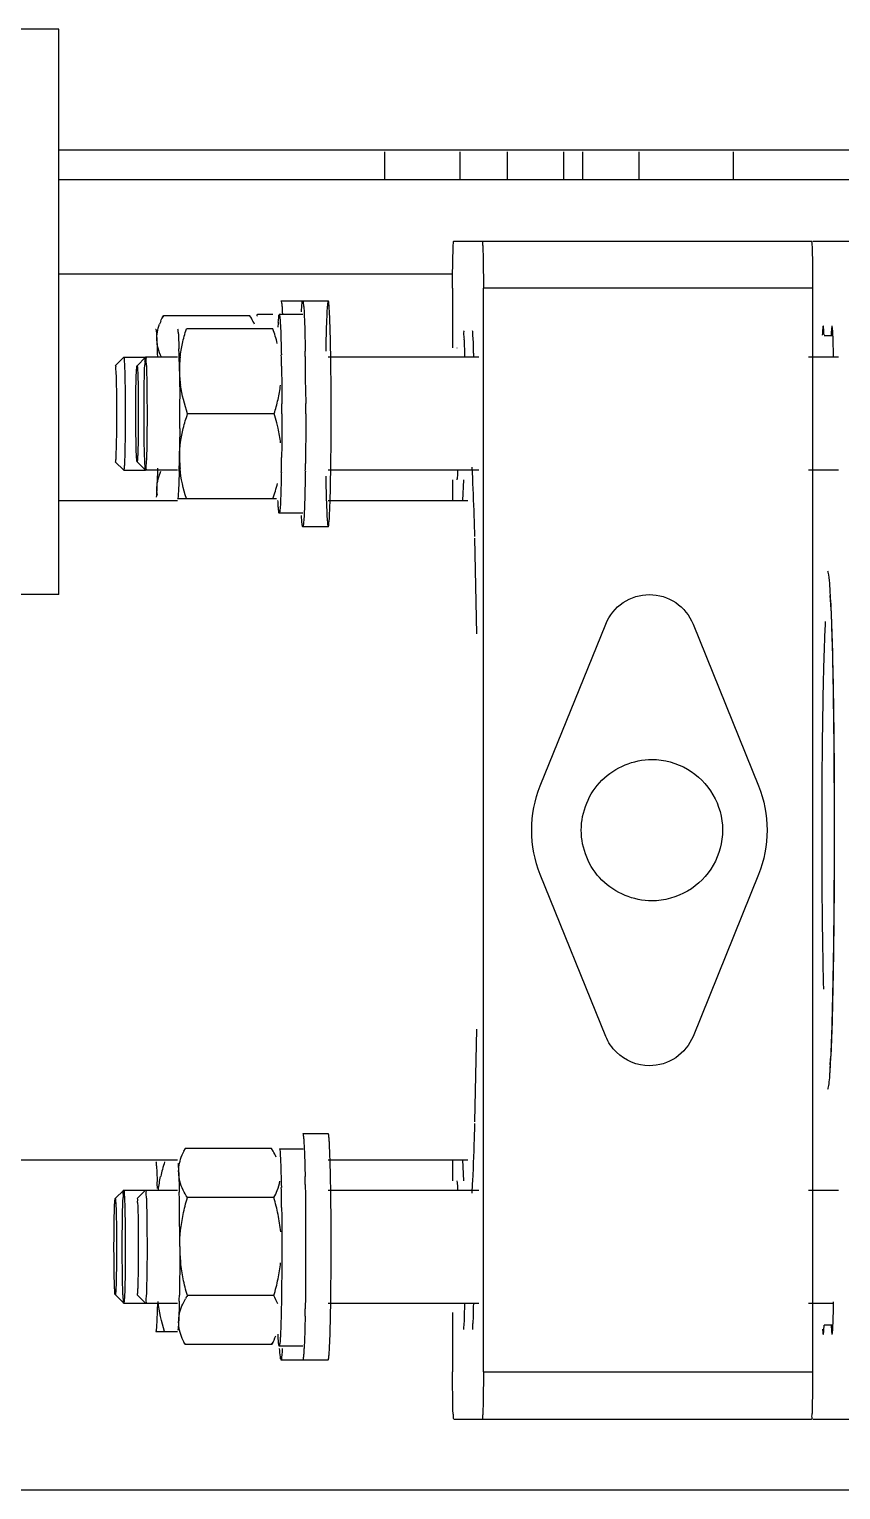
# Model space of a CAD drawing. Header units: millimetres. Extents: x 32496 to 166256, y 3504 to 23939.
# Drawn here: x 98584.4 to 98670.6, y 8093.1 to 8248.1 of the extents above; entities that cross this region are included whole.
import ezdxf

# ---------------------------------------------------------------- set-up
doc = ezdxf.new("R2010")
doc.units = ezdxf.units.MM
doc.layers.get('0').update_dxf_attribs({"lineweight": 35})
doc.layers.add('变压器模型_1__0', color=7, linetype='Continuous')

# ---------------------------------------------------------------- blocks, each defined once
blk = doc.blocks.new('gtrytrgtrr')
at = {"layer": '变压器模型_1__0', "color": 6, "linetype": 'Continuous'}
for p, q in [((66810.66, -72828.29), (66714.51, -72828.29)), ((66810.66, -72888.29), (66810.66, -72828.29)), ((67190.26, -72841.13), (66810.66, -72841.13)), ((66845.26, -72841.29), (66845.26, -72844.29)), ((66853.26, -72841.29), (66853.26, -72844.29)), ((66858.26, -72841.29), (66858.26, -72844.29)), ((66864.26, -72841.29), (66864.26, -72844.29)), ((66866.26, -72841.29), (66866.26, -72844.29)), ((66872.26, -72841.29), (66872.26, -72844.29)), ((66882.26, -72841.29), (66882.26, -72844.29)), ((67190.26, -72844.29), (66810.66, -72844.29)), ((66852.61, -72850.79), (66890.6, -72850.79)), ((66890.74, -72850.79), (66903.93, -72850.79)), ((66852.48, -72854.29), (66810.66, -72854.29)), ((66852.48, -72855.79), (66852.48, -72862.1)), ((66855.75, -72970.79), (66855.75, -72855.79)), ((66890.74, -72970.79), (66890.74, -72855.79)), ((66834.26, -72857.1), (66839.27, -72857.1)), ((66821.77, -72858.7), (66821.61, -72858.97)), ((66830.96, -72858.7), (66821.77, -72858.7)), ((66831.12, -72858.97), (66830.96, -72858.7)), ((66833.41, -72858.55), (66831.76, -72858.55)), ((66836.57, -72858.55), (66834.08, -72858.55)), ((66833.41, -72860.1), (66824.22, -72860.1)), ((66891.92, -72860.79), (66892.77, -72860.79)), ((66816.67, -72864), (66817.57, -72863.1)), ((66817.57, -72863.1), (66819.88, -72863.1)), ((66818.98, -72864), (66819.88, -72863.1)), ((66819.88, -72863.1), (66819.88, -72863.1)), ((66823.28, -72863.1), (66819.88, -72863.1)), ((66855.27, -72863.1), (66839.27, -72863.1)), ((66893.45, -72863.1), (66890.26, -72863.1)), ((66833.54, -72869.1), (66824.35, -72869.1)), ((66816.67, -72874.2), (66817.57, -72875.1)), ((66818.98, -72874.2), (66819.88, -72875.1)), ((66817.57, -72875.1), (66819.88, -72875.1)), ((66823.28, -72875.1), (66819.88, -72875.1)), ((66819.88, -72875.1), (66819.88, -72875.1)), ((66855.27, -72875.1), (66839.27, -72875.1)), ((66852.48, -72876.1), (66852.48, -72878.29)), ((66853.63, -72876.1), (66853.53, -72878.29)), ((66893.45, -72875.1), (66890.26, -72875.1)), ((66810.66, -72878.29), (66823.28, -72878.29)), ((66823.28, -72878.1), (66833.8, -72878.1)), ((66839.27, -72878.29), (66854.11, -72878.29)), ((66836.57, -72879.65), (66834.08, -72879.65)), ((66839.27, -72881.1), (66836.57, -72881.1)), ((66855.07, -72892.47), (66854.85, -72882.29)), ((66810.66, -72888.29), (66715.39, -72888.29)), ((66861.79, -72908.6), (66868.74, -72891.42)), ((66878.01, -72891.42), (66884.96, -72908.6)), ((66868.74, -72935.17), (66861.79, -72917.98)), ((66884.96, -72917.98), (66878.01, -72935.17)), ((66854.85, -72944.24), (66855.06, -72934.4)), ((66836.57, -72945.49), (66839.27, -72945.49)), ((66824.08, -72947.09), (66823.92, -72947.36)), ((66833.27, -72947.09), (66824.08, -72947.09)), ((66833.43, -72947.36), (66833.27, -72947.09)), ((66834.12, -72947.1), (66836.62, -72947.1)), ((66697.32, -72948.29), (66823.27, -72948.29)), ((66839.27, -72948.29), (66854.11, -72948.29)), ((66852.48, -72948.29), (66852.48, -72950.49)), ((66853.53, -72948.29), (66853.63, -72950.49)), ((66816.66, -72952.39), (66817.56, -72951.49)), ((66817.56, -72951.49), (66817.57, -72951.49)), ((66817.57, -72951.49), (66823.27, -72951.49)), ((66818.98, -72952.39), (66819.88, -72951.49)), ((66833.51, -72952.29), (66824.32, -72952.29)), ((66836.84, -72950.88), (66836.84, -72951.36)), ((66839.27, -72951.49), (66855.27, -72951.49)), ((66890.26, -72951.49), (66893.45, -72951.49)), ((66816.66, -72962.58), (66817.56, -72963.48)), ((66818.98, -72962.59), (66819.88, -72963.49)), ((66833.51, -72962.68), (66824.32, -72962.68)), ((66817.57, -72963.49), (66817.56, -72963.48)), ((66817.57, -72963.49), (66823.27, -72963.49)), ((66836.84, -72963.61), (66836.84, -72964.08)), ((66839.27, -72963.49), (66855.27, -72963.49)), ((66852.48, -72964.49), (66852.48, -72970.79)), ((66890.26, -72963.49), (66892.92, -72963.49)), ((66891.92, -72965.79), (66892.77, -72965.79)), ((66820.97, -72966.49), (66823.27, -72966.49)), ((66823.92, -72967.61), (66824.08, -72967.88)), ((66833.27, -72967.88), (66833.43, -72967.61)), ((66833.27, -72967.88), (66824.08, -72967.88)), ((66836.57, -72968.04), (66834.08, -72968.04)), ((66834.26, -72969.49), (66839.27, -72969.49)), ((66852.61, -72975.79), (66890.6, -72975.79)), ((66890.74, -72975.79), (66903.93, -72975.79)), ((66441.26, -72983.29), (66963.68, -72983.29))]:
    blk.add_line(p, q, dxfattribs=at)
at = {"layer": '变压器模型_1__0', "color": 9, "linetype": 'Continuous'}
for p, q in [((66890.74, -72855.79), (66855.75, -72855.79)), ((66855.75, -72970.79), (66890.74, -72970.79))]:
    blk.add_line(p, q, dxfattribs=at)
at = {"layer": '变压器模型_1__0', "color": 6, "linetype": 'Continuous'}
for centre, radius, start, end in [((66827.11, -72861.69), 6.11, 156.9249, 160.0012), ((66868.12, -72861.46), 34.22, 176.5338, 177.3875), ((66712.03, -72865.65), 111.45, 1.3944, 1.7719), ((66804.72, -72863.32), 49.05, 1.6148, 2.4982), ((66752.43, -72864.86), 101.37, 1.041, 1.6478), ((66838.65, -72864.73), 18.86, 176.3764, 177.4755), ((66662.36, -72866.87), 161.14, 1.0423, 1.3968), ((66619.68, -72867.67), 203.83, 0.8636, 1.05), ((66835.67, -72864.44), 12.19, 173.6643, 177.9054), ((66596.26, -72867.41), 238.08, 0.8098, 1.0987), ((66559.12, -72867.29), 277.75, 0.8815, 0.9953), ((66529.18, -72867.74), 307.71, 0.7371, 0.8811), ((66493.39, -72868.21), 343.5, 0.6145, 0.7372), ((66531.08, -72867.76), 308.5, 0.7317, 0.8813), ((66835.18, -72864.42), 11.7, 177.9154, 180.8576), ((66835.53, -72864.4), 12.05, 180.9216, 187.9261), ((66425.85, -72868.89), 411.04, 0.2357, 0.6092), ((66486.19, -72869.1), 337.33, 359.7345, 0.2655), ((66441.99, -72869.1), 392.36, 0.0003, 0.1562), ((66388.85, -72869.1), 448.04, 0.0002, 0.1384), ((66815.62, -72874.82), 18.82, 14.6589, 17.6972), ((66818.19, -72874.14), 16.16, 12.503, 14.6262), ((66659.94, -72871.28), 163.56, 358.6325, 358.9574), ((66619.57, -72870.52), 203.94, 358.9513, 359.1364), ((66835.18, -72873.77), 11.7, 179.1421, 182.0317), ((66835.61, -72873.76), 12.12, 182.036, 185.5209), ((66585.64, -72870.6), 248.7, 358.9064, 359.2762), ((66528.38, -72870.44), 308.5, 359.1187, 359.2683), ((66528.48, -72870.4), 311.1, 359.1195, 359.2915), ((66816.13, -72892.69), 76.59, 2.7861, 3.6865), ((66821.2, -72892.84), 71.51, 3.0381, 3.5817), ((66820.64, -72933.71), 72.07, 356.4383, 356.9627), ((66814.42, -72933.8), 78.3, 356.3803, 357.1947), ((66400.33, -72931.31), 454.71, 358.2196, 358.3476), ((66809.34, -72948.31), 30.12, 3.0116, 3.7504), ((66840.15, -72954.3), 19.15, 162.3176, 164.818), ((66709.72, -72954.04), 111.45, 1.3944, 1.7719), ((66837.46, -72953.57), 16.36, 164.8229, 167.5178), ((66594.44, -72955.04), 242.43, 0.9828, 1.1846), ((66582.67, -72955.32), 256.9, 0.8816, 1.1637), ((66836.33, -72953.12), 18.86, 176.3764, 177.4755), ((66653.2, -72955.43), 170.3, 1.0457, 1.2564), ((66574.72, -72956.17), 259.62, 0.624, 1.0981), ((66587.17, -72956.58), 236.34, 0.5278, 1.0324), ((66499.77, -72957.44), 323.74, 359.9921, 0.5368), ((66390.17, -72957.49), 446.72, 359.6639, 0.3483), ((66392.87, -72957.49), 446.72, 359.6517, 0.3361), ((66839.5, -72957.47), 15.99, 180.0421, 186.1297), ((66653.2, -72959.54), 170.3, 358.7436, 358.9543), ((66831.93, -72967.43), 8.97, 148.0561, 150.7176), ((66592.48, -72959.89), 244.39, 358.8326, 359.0179), ((66584.64, -72959.69), 254.93, 358.8194, 359.1184), ((66752.3, -72961.72), 101.49, 358.3532, 358.9622)]:
    blk.add_arc(centre, radius, start, end, dxfattribs=at)
for points, knots in [([(66852.48, -72855.79), (66852.48, -72855.15), (66852.48, -72853.98), (66852.5, -72852.58), (66852.54, -72851.7), (66852.54, -72851.21), (66852.59, -72850.99), (66852.57, -72850.79), (66852.61, -72850.79)], [0, 0, 0, 0, 0.381777, 0.706451, 0.830657, 0.922865, 0.979922, 1, 1, 1, 1]), ([(66855.62, -72850.79), (66855.65, -72850.79), (66855.63, -72850.99), (66855.69, -72851.21), (66855.69, -72851.7), (66855.73, -72852.58), (66855.74, -72853.98), (66855.75, -72855.15), (66855.75, -72855.79)], [0, 0, 0, 0, 0.020077, 0.077133, 0.16934, 0.293545, 0.618221, 1, 1, 1, 1]), ([(66890.64, -72850.95), (66890.63, -72850.91), (66890.62, -72850.87), (66890.62, -72850.79), (66890.6, -72850.79)], [0, 0, 0, 0, 0.734039, 1, 1, 1, 1]), ([(66890.74, -72855.79), (66890.74, -72854.77), (66890.71, -72853.16), (66890.7, -72851.54), (66890.64, -72850.95)], [0, 0, 0, 0, 0.633205, 1, 1, 1, 1]), ([(66834.26, -72857.1), (66834.29, -72857.1), (66834.3, -72857.28), (66834.35, -72857.48), (66834.38, -72857.95), (66834.4, -72858.28), (66834.41, -72858.48)], [0, 0, 0, 0, 0.069215, 0.259854, 0.571166, 1, 1, 1, 1]), ([(66836.44, -72858.29), (66836.44, -72858.2), (66836.46, -72857.9), (66836.48, -72857.61), (66836.5, -72857.41)], [0, 0, 0, 0, 0.307698, 1, 1, 1, 1]), ([(66836.5, -72857.41), (66836.51, -72857.36), (66836.53, -72857.28), (66836.51, -72857.1), (66836.57, -72857.1)], [0, 0, 0, 0, 0.428297, 1, 1, 1, 1]), ([(66836.57, -72857.1), (66836.63, -72857.1), (66836.61, -72857.44), (66836.71, -72857.81), (66836.72, -72858.67), (66836.76, -72859.28), (66836.77, -72859.64)], [0, 0, 0, 0, 0.067125, 0.259821, 0.57384, 1, 1, 1, 1]), ([(66839.27, -72857.1), (66839.22, -72857.1), (66839.23, -72857.44), (66839.14, -72857.81), (66839.13, -72858.67), (66839.09, -72859.28), (66839.08, -72859.64)], [0, 0, 0, 0, 0.067125, 0.259821, 0.57384, 1, 1, 1, 1]), ([(66839.34, -72857.41), (66839.34, -72857.36), (66839.32, -72857.28), (66839.33, -72857.1), (66839.27, -72857.1)], [0, 0, 0, 0, 0.428297, 1, 1, 1, 1]), ([(66839.47, -72859.7), (66839.46, -72859.44), (66839.43, -72858.68), (66839.4, -72857.91), (66839.34, -72857.41)], [0, 0, 0, 0, 0.333885, 1, 1, 1, 1]), ([(66831.71, -72858.73), (66831.71, -72858.71), (66831.72, -72858.66), (66831.73, -72858.61), (66831.74, -72858.59)], [0, 0, 0, 0, 0.582275, 1, 1, 1, 1]), ([(66831.74, -72858.59), (66831.74, -72858.58), (66831.74, -72858.56), (66831.76, -72858.55), (66831.76, -72858.55)], [0, 0, 0, 0, 0.679669, 1, 1, 1, 1]), ([(66833.97, -72859.39), (66833.98, -72859.18), (66834.05, -72858.99), (66834, -72858.56), (66834.08, -72858.55)], [0, 0, 0, 0, 0.737995, 1, 1, 1, 1]), ([(66834.08, -72858.55), (66834.11, -72858.54), (66834.11, -72858.78), (66834.17, -72859.02), (66834.19, -72859.6), (66834.22, -72860.01), (66834.23, -72860.26)], [0, 0, 0, 0, 0.066438, 0.258187, 0.571414, 1, 1, 1, 1]), ([(66820.95, -72860.11), (66820.96, -72860.1), (66821.04, -72860.18), (66821.01, -72860.23), (66821.01, -72860.29)], [0, 0, 0, 0, 0.178635, 1, 1, 1, 1]), ([(66821.01, -72860.29), (66821.02, -72860.34), (66821.05, -72860.68), (66821.07, -72861.02), (66821.08, -72861.3)], [0, 0, 0, 0, 0.172045, 1, 1, 1, 1]), ([(66823.28, -72860.1), (66823.33, -72860.1), (66823.31, -72860.38), (66823.39, -72860.69), (66823.39, -72861.4), (66823.42, -72861.9), (66823.43, -72862.2)], [0, 0, 0, 0, 0.067688, 0.260366, 0.574189, 1, 1, 1, 1]), ([(66834.23, -72860.26), (66834.23, -72860.44), (66834.26, -72861.31), (66834.28, -72862.17), (66834.3, -72862.85)], [0, 0, 0, 0, 0.2133, 1, 1, 1, 1]), ([(66836.77, -72859.64), (66836.78, -72859.85), (66836.8, -72860.79), (66836.82, -72861.73), (66836.84, -72862.46)], [0, 0, 0, 0, 0.221177, 1, 1, 1, 1]), ([(66839.08, -72859.64), (66839.07, -72859.85), (66839.04, -72860.79), (66839.02, -72861.73), (66839.01, -72862.46)], [0, 0, 0, 0, 0.221177, 1, 1, 1, 1]), ([(66839.54, -72863.01), (66839.54, -72862.7), (66839.52, -72861.6), (66839.5, -72860.49), (66839.47, -72859.7)], [0, 0, 0, 0, 0.279193, 1, 1, 1, 1]), ([(66853.73, -72861.19), (66853.72, -72860.96), (66853.63, -72860.77), (66853.72, -72860.29), (66853.64, -72860.29)], [0, 0, 0, 0, 0.740726, 1, 1, 1, 1]), ([(66854.67, -72861.19), (66854.66, -72860.96), (66854.57, -72860.77), (66854.66, -72860.29), (66854.58, -72860.29)], [0, 0, 0, 0, 0.740726, 1, 1, 1, 1]), ([(66891.83, -72859.79), (66891.8, -72859.79), (66891.8, -72859.92), (66891.74, -72860.18), (66891.74, -72860.52), (66891.73, -72860.77)], [0, 0, 0, 0, 0.069145, 0.260721, 1, 1, 1, 1]), ([(66891.84, -72859.83), (66891.84, -72859.82), (66891.84, -72859.81), (66891.83, -72859.79), (66891.83, -72859.79)], [0, 0, 0, 0, 0.689666, 1, 1, 1, 1]), ([(66891.92, -72860.74), (66891.91, -72860.62), (66891.89, -72860.32), (66891.89, -72860.01), (66891.84, -72859.83)], [0, 0, 0, 0, 0.369758, 1, 1, 1, 1]), ([(66892.77, -72859.79), (66892.74, -72859.79), (66892.74, -72859.92), (66892.68, -72860.18), (66892.69, -72860.52), (66892.67, -72860.77)], [0, 0, 0, 0, 0.069145, 0.260721, 1, 1, 1, 1]), ([(66892.79, -72859.83), (66892.78, -72859.82), (66892.78, -72859.81), (66892.77, -72859.79), (66892.77, -72859.79)], [0, 0, 0, 0, 0.689666, 1, 1, 1, 1]), ([(66892.86, -72860.74), (66892.85, -72860.62), (66892.83, -72860.32), (66892.83, -72860.01), (66892.79, -72859.83)], [0, 0, 0, 0, 0.369758, 1, 1, 1, 1]), ([(66892.92, -72863.07), (66892.92, -72862.84), (66892.9, -72862.06), (66892.88, -72861.28), (66892.86, -72860.74)], [0, 0, 0, 0, 0.295647, 1, 1, 1, 1]), ([(66821.08, -72861.3), (66821.09, -72861.43), (66821.11, -72862.01), (66821.13, -72862.6), (66821.14, -72863.06)], [0, 0, 0, 0, 0.212481, 1, 1, 1, 1]), ([(66852.98, -72862.15), (66852.97, -72862.14), (66852.97, -72862.12), (66852.96, -72862.1), (66852.95, -72862.1)], [0, 0, 0, 0, 0.702675, 1, 1, 1, 1]), ([(66854.72, -72863.02), (66854.72, -72862.84), (66854.71, -72862.23), (66854.69, -72861.62), (66854.67, -72861.19)], [0, 0, 0, 0, 0.291379, 1, 1, 1, 1]), ([(66817.57, -72863.1), (66817.64, -72863.1), (66817.56, -72863.53), (66817.64, -72863.7), (66817.65, -72863.9)], [0, 0, 0, 0, 0.259094, 1, 1, 1, 1]), ([(66817.65, -72863.9), (66817.65, -72864.05), (66817.68, -72864.78), (66817.69, -72865.51), (66817.7, -72866.1)], [0, 0, 0, 0, 0.198823, 1, 1, 1, 1]), ([(66819.72, -72869.1), (66819.72, -72868.58), (66819.73, -72866.85), (66819.75, -72865.12), (66819.8, -72863.9)], [0, 0, 0, 0, 0.297707, 1, 1, 1, 1]), ([(66819.82, -72863.54), (66819.83, -72863.48), (66819.85, -72863.34), (66819.81, -72863.16), (66819.88, -72863.1)], [0, 0, 0, 0, 0.406359, 1, 1, 1, 1]), ([(66819.88, -72863.1), (66819.95, -72863.1), (66819.87, -72863.53), (66819.95, -72863.7), (66819.96, -72863.9)], [0, 0, 0, 0, 0.259472, 1, 1, 1, 1]), ([(66819.96, -72863.9), (66819.97, -72864.05), (66819.99, -72864.78), (66820.01, -72865.51), (66820.02, -72866.1)], [0, 0, 0, 0, 0.19848, 1, 1, 1, 1]), ([(66839.59, -72869.1), (66839.59, -72868.64), (66839.59, -72866.88), (66839.57, -72865.12), (66839.56, -72863.82)], [0, 0, 0, 0, 0.256926, 1, 1, 1, 1]), ([(66816.67, -72864), (66816.73, -72864), (66816.66, -72864.37), (66816.73, -72864.52), (66816.73, -72864.69)], [0, 0, 0, 0, 0.25927, 1, 1, 1, 1]), ([(66816.73, -72864.69), (66816.74, -72864.81), (66816.76, -72865.43), (66816.78, -72866.05), (66816.78, -72866.54)], [0, 0, 0, 0, 0.199573, 1, 1, 1, 1]), ([(66818.85, -72869.1), (66818.85, -72868.66), (66818.85, -72867.19), (66818.87, -72865.72), (66818.91, -72864.69)], [0, 0, 0, 0, 0.297564, 1, 1, 1, 1]), ([(66818.91, -72864.69), (66818.92, -72864.62), (66818.93, -72864.42), (66818.94, -72864.22), (66818.96, -72864.08)], [0, 0, 0, 0, 0.334826, 1, 1, 1, 1]), ([(66818.96, -72864.08), (66818.96, -72864.06), (66818.96, -72864.04), (66818.97, -72864.01), (66818.98, -72864)], [0, 0, 0, 0, 0.671724, 1, 1, 1, 1]), ([(66818.98, -72864), (66819.01, -72863.96), (66819.01, -72864.41), (66819.04, -72864.49), (66819.05, -72864.67)], [0, 0, 0, 0, 0.232557, 1, 1, 1, 1]), ([(66819.05, -72864.67), (66819.05, -72864.79), (66819.08, -72865.4), (66819.09, -72866.02), (66819.1, -72866.51)], [0, 0, 0, 0, 0.197928, 1, 1, 1, 1]), ([(66823.48, -72864.6), (66823.49, -72864.83), (66823.5, -72865.81), (66823.51, -72866.79), (66823.51, -72867.53)], [0, 0, 0, 0, 0.236446, 1, 1, 1, 1]), ([(66834.32, -72864.05), (66834.32, -72864.36), (66834.34, -72865.69), (66834.35, -72867.02), (66834.35, -72868.03)], [0, 0, 0, 0, 0.237606, 1, 1, 1, 1]), ([(66816.78, -72866.54), (66816.79, -72866.74), (66816.8, -72867.58), (66816.8, -72868.43), (66816.8, -72869.08)], [0, 0, 0, 0, 0.234591, 1, 1, 1, 1]), ([(66817.7, -72866.1), (66817.71, -72866.33), (66817.72, -72867.33), (66817.72, -72868.33), (66817.72, -72869.1)], [0, 0, 0, 0, 0.234674, 1, 1, 1, 1]), ([(66819.1, -72866.51), (66819.1, -72866.72), (66819.11, -72867.58), (66819.11, -72868.44), (66819.11, -72869.1)], [0, 0, 0, 0, 0.235202, 1, 1, 1, 1]), ([(66820.02, -72866.1), (66820.02, -72866.33), (66820.03, -72867.33), (66820.04, -72868.33), (66820.04, -72869.1)], [0, 0, 0, 0, 0.235642, 1, 1, 1, 1]), ([(66816.8, -72869.08), (66816.8, -72869.73), (66816.8, -72870.57), (66816.79, -72871.42), (66816.78, -72871.62)], [0, 0, 0, 0, 0.764994, 1, 1, 1, 1]), ([(66817.72, -72869.1), (66817.72, -72869.36), (66817.72, -72870.36), (66817.71, -72871.36), (66817.7, -72872.1)], [0, 0, 0, 0, 0.260949, 1, 1, 1, 1]), ([(66818.87, -72871.68), (66818.86, -72871.48), (66818.85, -72870.62), (66818.85, -72869.76), (66818.85, -72869.1)], [0, 0, 0, 0, 0.235202, 1, 1, 1, 1]), ([(66819.11, -72869.1), (66819.11, -72869.53), (66819.11, -72871.01), (66819.09, -72872.48), (66819.05, -72873.51)], [0, 0, 0, 0, 0.297564, 1, 1, 1, 1]), ([(66819.74, -72872.1), (66819.74, -72871.86), (66819.73, -72870.86), (66819.72, -72869.86), (66819.72, -72869.1)], [0, 0, 0, 0, 0.235642, 1, 1, 1, 1]), ([(66820.04, -72869.1), (66820.04, -72869.61), (66820.03, -72871.35), (66820.01, -72873.08), (66819.96, -72874.29)], [0, 0, 0, 0, 0.297707, 1, 1, 1, 1]), ([(66834.35, -72869.1), (66834.35, -72869.49), (66834.35, -72871.04), (66834.34, -72872.59), (66834.32, -72873.74)], [0, 0, 0, 0, 0.256926, 1, 1, 1, 1]), ([(66836.89, -72869.1), (66836.89, -72869.55), (66836.89, -72871.31), (66836.87, -72873.07), (66836.86, -72874.38)], [0, 0, 0, 0, 0.256926, 1, 1, 1, 1]), ([(66839.56, -72873.69), (66839.57, -72873.32), (66839.58, -72871.79), (66839.59, -72870.26), (66839.59, -72869.1)], [0, 0, 0, 0, 0.242373, 1, 1, 1, 1]), ([(66816.78, -72871.62), (66816.78, -72871.81), (66816.77, -72872.43), (66816.75, -72873.06), (66816.73, -72873.49)], [0, 0, 0, 0, 0.296031, 1, 1, 1, 1]), ([(66818.91, -72873.53), (66818.91, -72873.41), (66818.89, -72872.79), (66818.87, -72872.17), (66818.87, -72871.68)], [0, 0, 0, 0, 0.197928, 1, 1, 1, 1]), ([(66823.51, -72870.66), (66823.51, -72870.92), (66823.5, -72871.9), (66823.49, -72872.87), (66823.48, -72873.6)], [0, 0, 0, 0, 0.261286, 1, 1, 1, 1]), ([(66817.7, -72872.1), (66817.7, -72872.31), (66817.69, -72873.05), (66817.67, -72873.78), (66817.65, -72874.29)], [0, 0, 0, 0, 0.296814, 1, 1, 1, 1]), ([(66819.8, -72874.29), (66819.8, -72874.15), (66819.77, -72873.42), (66819.75, -72872.68), (66819.74, -72872.1)], [0, 0, 0, 0, 0.19848, 1, 1, 1, 1]), ([(66816.69, -72874.13), (66816.69, -72874.14), (66816.68, -72874.16), (66816.67, -72874.2), (66816.67, -72874.2)], [0, 0, 0, 0, 0.721326, 1, 1, 1, 1]), ([(66816.71, -72873.95), (66816.71, -72873.98), (66816.7, -72874.04), (66816.69, -72874.1), (66816.69, -72874.13)], [0, 0, 0, 0, 0.572263, 1, 1, 1, 1]), ([(66817.65, -72874.29), (66817.64, -72874.38), (66817.63, -72874.63), (66817.62, -72874.87), (66817.59, -72875.03)], [0, 0, 0, 0, 0.350097, 1, 1, 1, 1]), ([(66818.98, -72874.19), (66818.93, -72874.15), (66818.96, -72873.89), (66818.92, -72873.69), (66818.91, -72873.53)], [0, 0, 0, 0, 0.284014, 1, 1, 1, 1]), ([(66819.02, -72873.93), (66819.02, -72874), (66819.02, -72874.04), (66818.99, -72874.21), (66818.98, -72874.19)], [0, 0, 0, 0, 0.779737, 1, 1, 1, 1]), ([(66819.88, -72875.1), (66819.82, -72875.04), (66819.86, -72874.73), (66819.81, -72874.49), (66819.8, -72874.29)], [0, 0, 0, 0, 0.28279, 1, 1, 1, 1]), ([(66819.96, -72874.29), (66819.95, -72874.49), (66819.87, -72874.67), (66819.95, -72875.1), (66819.88, -72875.1)], [0, 0, 0, 0, 0.740528, 1, 1, 1, 1]), ([(66854.82, -72881.29), (66854.8, -72880.66), (66854.73, -72878.48), (66854.64, -72876.3), (66854.55, -72874.77)], [0, 0, 0, 0, 0.293529, 1, 1, 1, 1]), ([(66817.59, -72875.03), (66817.59, -72875.05), (66817.58, -72875.07), (66817.57, -72875.1), (66817.57, -72875.1)], [0, 0, 0, 0, 0.714608, 1, 1, 1, 1]), ([(66821.15, -72874.88), (66821.14, -72875.08), (66821.13, -72875.75), (66821.1, -72876.41), (66821.08, -72876.89)], [0, 0, 0, 0, 0.288228, 1, 1, 1, 1]), ([(66823.45, -72875.18), (66823.45, -72875.43), (66823.42, -72876.22), (66823.4, -72877.01), (66823.36, -72877.55)], [0, 0, 0, 0, 0.316073, 1, 1, 1, 1]), ([(66834.3, -72875.35), (66834.29, -72875.53), (66834.28, -72876.2), (66834.26, -72876.87), (66834.25, -72877.36)], [0, 0, 0, 0, 0.273585, 1, 1, 1, 1]), ([(66836.84, -72875.73), (66836.83, -72875.99), (66836.81, -72876.91), (66836.79, -72877.83), (66836.77, -72878.5)], [0, 0, 0, 0, 0.27641, 1, 1, 1, 1]), ([(66839.01, -72875.73), (66839.02, -72875.99), (66839.03, -72876.91), (66839.06, -72877.83), (66839.08, -72878.5)], [0, 0, 0, 0, 0.27641, 1, 1, 1, 1]), ([(66839.47, -72878.55), (66839.48, -72878.31), (66839.51, -72877.18), (66839.53, -72876.06), (66839.54, -72875.18)], [0, 0, 0, 0, 0.217861, 1, 1, 1, 1]), ([(66852.95, -72876.1), (66852.98, -72876.1), (66852.98, -72875.97), (66853.04, -72875.7), (66853.04, -72875.36), (66853.05, -72875.11)], [0, 0, 0, 0, 0.068851, 0.260331, 1, 1, 1, 1]), ([(66821.08, -72876.89), (66821.08, -72877.01), (66821.06, -72877.37), (66821.04, -72877.73), (66821.01, -72877.96)], [0, 0, 0, 0, 0.337315, 1, 1, 1, 1]), ([(66823.36, -72877.55), (66823.36, -72877.62), (66823.34, -72877.78), (66823.33, -72877.96), (66823.3, -72878.06)], [0, 0, 0, 0, 0.35839, 1, 1, 1, 1]), ([(66834.25, -72877.36), (66834.24, -72877.59), (66834.21, -72878.26), (66834.19, -72878.93), (66834.14, -72879.37)], [0, 0, 0, 0, 0.333885, 1, 1, 1, 1]), ([(66823.3, -72878.06), (66823.3, -72878.07), (66823.29, -72878.08), (66823.28, -72878.1), (66823.28, -72878.1)], [0, 0, 0, 0, 0.6749, 1, 1, 1, 1]), ([(66834.08, -72879.65), (66834.04, -72879.65), (66834.04, -72879.47), (66833.99, -72879.27), (66833.97, -72878.82), (66833.95, -72878.49), (66833.94, -72878.3)], [0, 0, 0, 0, 0.067887, 0.258072, 0.570876, 1, 1, 1, 1]), ([(66834.14, -72879.37), (66834.13, -72879.44), (66834.11, -72879.51), (66834.1, -72879.65), (66834.08, -72879.65)], [0, 0, 0, 0, 0.733464, 1, 1, 1, 1]), ([(66836.77, -72878.5), (66836.76, -72878.75), (66836.73, -72879.52), (66836.7, -72880.28), (66836.65, -72880.79)], [0, 0, 0, 0, 0.333885, 1, 1, 1, 1]), ([(66839.08, -72878.5), (66839.09, -72878.75), (66839.12, -72879.52), (66839.15, -72880.28), (66839.2, -72880.79)], [0, 0, 0, 0, 0.333885, 1, 1, 1, 1]), ([(66839.27, -72881.1), (66839.33, -72881.1), (66839.31, -72880.76), (66839.41, -72880.38), (66839.42, -72879.53), (66839.45, -72878.92), (66839.47, -72878.55)], [0, 0, 0, 0, 0.067125, 0.259821, 0.57384, 1, 1, 1, 1]), ([(66836.57, -72881.1), (66836.55, -72881.1), (66836.53, -72880.95), (66836.46, -72880.62), (66836.45, -72880.21), (66836.44, -72879.91)], [0, 0, 0, 0, 0.068814, 0.25809, 1, 1, 1, 1]), ([(66836.65, -72880.79), (66836.64, -72880.83), (66836.62, -72880.92), (66836.64, -72881.1), (66836.57, -72881.1)], [0, 0, 0, 0, 0.428297, 1, 1, 1, 1]), ([(66839.2, -72880.79), (66839.21, -72880.83), (66839.23, -72880.92), (66839.21, -72881.1), (66839.27, -72881.1)], [0, 0, 0, 0, 0.428297, 1, 1, 1, 1]), ([(66892.36, -72885.91), (66892.35, -72885.88), (66892.34, -72885.84), (66892.31, -72885.79), (66892.3, -72885.79)], [0, 0, 0, 0, 0.679655, 1, 1, 1, 1]), ([(66892.56, -72887.77), (66892.55, -72887.54), (66892.5, -72886.92), (66892.47, -72886.29), (66892.36, -72885.91)], [0, 0, 0, 0, 0.360467, 1, 1, 1, 1]), ([(66868.74, -72891.42), (66869.1, -72890.51), (66870.4, -72888.89), (66872.4, -72888.29), (66873.37, -72888.29)], [0, 0, 0, 0, 0.499901, 1, 1, 1, 1]), ([(66873.37, -72888.29), (66874.35, -72888.29), (66876.34, -72888.89), (66877.64, -72890.51), (66878.01, -72891.42)], [0, 0, 0, 0, 0.499812, 1, 1, 1, 1]), ([(66892.61, -72889.05), (66892.63, -72889.4), (66892.71, -72891.12), (66892.76, -72892.84), (66892.8, -72894.2)], [0, 0, 0, 0, 0.206089, 1, 1, 1, 1]), ([(66892.81, -72893.84), (66892.79, -72893.38), (66892.75, -72891.75), (66892.69, -72890.12), (66892.63, -72888.97)], [0, 0, 0, 0, 0.287235, 1, 1, 1, 1]), ([(66892.05, -72891.14), (66892.03, -72891.47), (66891.94, -72893.2), (66891.89, -72894.93), (66891.85, -72896.32)], [0, 0, 0, 0, 0.194272, 1, 1, 1, 1]), ([(66892.8, -72894.2), (66892.81, -72894.85), (66892.88, -72897.74), (66892.92, -72900.63), (66892.95, -72902.87)], [0, 0, 0, 0, 0.224375, 1, 1, 1, 1]), ([(66893.02, -72913.29), (66893.02, -72911.51), (66893, -72905.02), (66892.93, -72898.54), (66892.81, -72893.84)], [0, 0, 0, 0, 0.275336, 1, 1, 1, 1]), ([(66891.85, -72896.32), (66891.84, -72896.9), (66891.78, -72899.47), (66891.74, -72902.04), (66891.72, -72904.03)], [0, 0, 0, 0, 0.224375, 1, 1, 1, 1]), ([(66891.72, -72904.03), (66891.7, -72905.53), (66891.65, -72911.64), (66891.67, -72917.76), (66891.71, -72922.37)], [0, 0, 0, 0, 0.244834, 1, 1, 1, 1]), ([(66892.95, -72902.87), (66892.97, -72904.56), (66893.02, -72911.43), (66893.01, -72918.31), (66892.95, -72923.51)], [0, 0, 0, 0, 0.244834, 1, 1, 1, 1]), ([(66873.63, -72920.79), (66871.72, -72920.79), (66867.74, -72919.17), (66865.34, -72913.29), (66867.74, -72907.42), (66871.72, -72905.79), (66873.63, -72905.79)], [0, 0, 0, 0, 0.250033, 0.499974, 0.749928, 1, 1, 1, 1]), ([(66880.12, -72909.53), (66880.77, -72910.65), (66881.49, -72913.26), (66880.79, -72915.88), (66880.15, -72917)], [0, 0, 0, 0, 0.500001, 1, 1, 1, 1]), ([(66892.8, -72932.86), (66892.84, -72931.47), (66892.98, -72924.94), (66893.02, -72918.42), (66893.02, -72913.29)], [0, 0, 0, 0, 0.213615, 1, 1, 1, 1]), ([(66891.71, -72922.37), (66891.72, -72923.08), (66891.75, -72925.68), (66891.8, -72928.27), (66891.85, -72930.15)], [0, 0, 0, 0, 0.272969, 1, 1, 1, 1]), ([(66892.95, -72923.51), (66892.94, -72924.31), (66892.91, -72927.22), (66892.85, -72930.14), (66892.8, -72932.26)], [0, 0, 0, 0, 0.272969, 1, 1, 1, 1]), ([(66892.8, -72932.26), (66892.79, -72932.78), (66892.74, -72934.53), (66892.67, -72936.29), (66892.61, -72937.53)], [0, 0, 0, 0, 0.292712, 1, 1, 1, 1]), ([(66892.63, -72937.63), (66892.65, -72937.3), (66892.72, -72935.71), (66892.77, -72934.11), (66892.8, -72932.86)], [0, 0, 0, 0, 0.211721, 1, 1, 1, 1]), ([(66878.01, -72935.17), (66877.64, -72936.07), (66876.34, -72937.69), (66874.35, -72938.29), (66873.37, -72938.29)], [0, 0, 0, 0, 0.500044, 1, 1, 1, 1]), ([(66892.36, -72940.67), (66892.39, -72940.58), (66892.5, -72939.94), (66892.53, -72939.3), (66892.57, -72938.75)], [0, 0, 0, 0, 0.13922, 1, 1, 1, 1]), ([(66892.3, -72940.79), (66892.31, -72940.79), (66892.34, -72940.74), (66892.36, -72940.7), (66892.36, -72940.67)], [0, 0, 0, 0, 0.318941, 1, 1, 1, 1]), ([(66836.57, -72945.49), (66836.6, -72945.49), (66836.61, -72945.64), (66836.66, -72945.83), (66836.68, -72946.24), (66836.7, -72946.53), (66836.71, -72946.71)], [0, 0, 0, 0, 0.069702, 0.260174, 0.571225, 1, 1, 1, 1]), ([(66839.37, -72946.09), (66839.36, -72945.94), (66839.31, -72945.8), (66839.33, -72945.49), (66839.27, -72945.49)], [0, 0, 0, 0, 0.738446, 1, 1, 1, 1]), ([(66839.39, -72946.34), (66839.39, -72946.29), (66839.38, -72946.21), (66839.38, -72946.13), (66839.37, -72946.09)], [0, 0, 0, 0, 0.520681, 1, 1, 1, 1]), ([(66854.55, -72951.82), (66854.58, -72951.38), (66854.69, -72949.25), (66854.77, -72947.12), (66854.82, -72945.43)], [0, 0, 0, 0, 0.205711, 1, 1, 1, 1]), ([(66834.12, -72947.1), (66834.14, -72947.2), (66834.2, -72947.91), (66834.23, -72948.63), (66834.25, -72949.24)], [0, 0, 0, 0, 0.144319, 1, 1, 1, 1]), ([(66836.71, -72946.71), (66836.72, -72946.93), (66836.77, -72948.03), (66836.8, -72949.14), (66836.82, -72950.03)], [0, 0, 0, 0, 0.196806, 1, 1, 1, 1]), ([(66839.52, -72950.1), (66839.51, -72949.76), (66839.49, -72948.64), (66839.45, -72947.51), (66839.41, -72946.72)], [0, 0, 0, 0, 0.300006, 1, 1, 1, 1]), ([(66820.97, -72948.49), (66821.01, -72948.49), (66820.99, -72948.77), (66821.07, -72949.08), (66821.08, -72949.79), (66821.11, -72950.29), (66821.12, -72950.59)], [0, 0, 0, 0, 0.067688, 0.260366, 0.574189, 1, 1, 1, 1]), ([(66823.32, -72948.62), (66823.33, -72948.68), (66823.37, -72949.03), (66823.38, -72949.39), (66823.4, -72949.69)], [0, 0, 0, 0, 0.160483, 1, 1, 1, 1]), ([(66823.4, -72949.69), (66823.4, -72949.83), (66823.43, -72950.5), (66823.45, -72951.17), (66823.46, -72951.7)], [0, 0, 0, 0, 0.209541, 1, 1, 1, 1]), ([(66834.25, -72949.24), (66834.25, -72949.39), (66834.27, -72950.04), (66834.29, -72950.69), (66834.3, -72951.2)], [0, 0, 0, 0, 0.226153, 1, 1, 1, 1]), ([(66852.98, -72950.54), (66852.97, -72950.52), (66852.97, -72950.51), (66852.96, -72950.49), (66852.95, -72950.49)], [0, 0, 0, 0, 0.702675, 1, 1, 1, 1]), ([(66853.05, -72951.47), (66853.04, -72951.36), (66853.02, -72951.05), (66853.02, -72950.73), (66852.98, -72950.54)], [0, 0, 0, 0, 0.362534, 1, 1, 1, 1]), ([(66817.41, -72957.49), (66817.41, -72956.97), (66817.42, -72955.24), (66817.43, -72953.5), (66817.49, -72952.29)], [0, 0, 0, 0, 0.297707, 1, 1, 1, 1]), ([(66817.51, -72951.93), (66817.51, -72951.87), (66817.53, -72951.73), (66817.5, -72951.55), (66817.56, -72951.49)], [0, 0, 0, 0, 0.406359, 1, 1, 1, 1]), ([(66817.57, -72951.49), (66817.64, -72951.49), (66817.56, -72951.92), (66817.64, -72952.09), (66817.65, -72952.29)], [0, 0, 0, 0, 0.259472, 1, 1, 1, 1]), ([(66817.65, -72952.29), (66817.65, -72952.43), (66817.68, -72953.17), (66817.69, -72953.9), (66817.7, -72954.49)], [0, 0, 0, 0, 0.19848, 1, 1, 1, 1]), ([(66819.88, -72951.49), (66819.95, -72951.49), (66819.87, -72951.92), (66819.95, -72952.09), (66819.96, -72952.29)], [0, 0, 0, 0, 0.259094, 1, 1, 1, 1]), ([(66819.96, -72952.29), (66819.97, -72952.43), (66819.99, -72953.17), (66820.01, -72953.9), (66820.02, -72954.49)], [0, 0, 0, 0, 0.198823, 1, 1, 1, 1]), ([(66836.84, -72951.36), (66836.85, -72951.63), (66836.87, -72952.77), (66836.88, -72953.9), (66836.88, -72954.77)], [0, 0, 0, 0, 0.237739, 1, 1, 1, 1]), ([(66839.58, -72954.86), (66839.58, -72954.56), (66839.57, -72953.39), (66839.56, -72952.23), (66839.54, -72951.36)], [0, 0, 0, 0, 0.260923, 1, 1, 1, 1]), ([(66816.53, -72957.49), (66816.53, -72957.05), (66816.54, -72955.58), (66816.55, -72954.11), (66816.6, -72953.07)], [0, 0, 0, 0, 0.297564, 1, 1, 1, 1]), ([(66816.6, -72953.07), (66816.6, -72953.01), (66816.61, -72952.81), (66816.62, -72952.61), (66816.64, -72952.47)], [0, 0, 0, 0, 0.334826, 1, 1, 1, 1]), ([(66816.64, -72952.47), (66816.65, -72952.45), (66816.65, -72952.43), (66816.66, -72952.39), (66816.66, -72952.39)], [0, 0, 0, 0, 0.671724, 1, 1, 1, 1]), ([(66816.66, -72952.39), (66816.7, -72952.35), (66816.7, -72952.8), (66816.73, -72952.88), (66816.73, -72953.05)], [0, 0, 0, 0, 0.232557, 1, 1, 1, 1]), ([(66816.73, -72953.05), (66816.74, -72953.18), (66816.76, -72953.79), (66816.77, -72954.41), (66816.78, -72954.9)], [0, 0, 0, 0, 0.197928, 1, 1, 1, 1]), ([(66818.98, -72952.39), (66819.04, -72952.39), (66818.97, -72952.76), (66819.04, -72952.91), (66819.05, -72953.08)], [0, 0, 0, 0, 0.25927, 1, 1, 1, 1]), ([(66819.05, -72953.08), (66819.05, -72953.2), (66819.08, -72953.82), (66819.09, -72954.43), (66819.1, -72954.93)], [0, 0, 0, 0, 0.199573, 1, 1, 1, 1]), ([(66834.33, -72953.34), (66834.33, -72953.75), (66834.35, -72955.44), (66834.35, -72957.12), (66834.35, -72958.4)], [0, 0, 0, 0, 0.240744, 1, 1, 1, 1]), ([(66816.78, -72954.9), (66816.79, -72955.11), (66816.8, -72955.97), (66816.8, -72956.83), (66816.8, -72957.49)], [0, 0, 0, 0, 0.235202, 1, 1, 1, 1]), ([(66817.7, -72954.49), (66817.71, -72954.72), (66817.72, -72955.72), (66817.72, -72956.72), (66817.72, -72957.49)], [0, 0, 0, 0, 0.235642, 1, 1, 1, 1]), ([(66819.1, -72954.93), (66819.1, -72955.13), (66819.11, -72955.97), (66819.11, -72956.82), (66819.11, -72957.47)], [0, 0, 0, 0, 0.234591, 1, 1, 1, 1]), ([(66820.02, -72954.49), (66820.02, -72954.72), (66820.03, -72955.72), (66820.04, -72956.72), (66820.04, -72957.49)], [0, 0, 0, 0, 0.234674, 1, 1, 1, 1]), ([(66816.55, -72960.07), (66816.55, -72959.87), (66816.54, -72959), (66816.53, -72958.14), (66816.53, -72957.49)], [0, 0, 0, 0, 0.235202, 1, 1, 1, 1]), ([(66816.8, -72957.49), (66816.8, -72957.92), (66816.79, -72959.39), (66816.78, -72960.87), (66816.73, -72961.9)], [0, 0, 0, 0, 0.297564, 1, 1, 1, 1]), ([(66817.43, -72960.49), (66817.43, -72960.25), (66817.41, -72959.25), (66817.41, -72958.25), (66817.41, -72957.49)], [0, 0, 0, 0, 0.235642, 1, 1, 1, 1]), ([(66817.72, -72957.49), (66817.72, -72958), (66817.72, -72959.73), (66817.7, -72961.47), (66817.65, -72962.68)], [0, 0, 0, 0, 0.297707, 1, 1, 1, 1]), ([(66819.11, -72957.47), (66819.11, -72958.11), (66819.11, -72958.96), (66819.1, -72959.81), (66819.1, -72960.01)], [0, 0, 0, 0, 0.764994, 1, 1, 1, 1]), ([(66820.04, -72957.49), (66820.04, -72957.75), (66820.04, -72958.75), (66820.03, -72959.75), (66820.02, -72960.49)], [0, 0, 0, 0, 0.260949, 1, 1, 1, 1]), ([(66823.51, -72957.49), (66823.51, -72957.94), (66823.51, -72959.66), (66823.5, -72961.38), (66823.47, -72962.64)], [0, 0, 0, 0, 0.264683, 1, 1, 1, 1]), ([(66834.35, -72958.4), (66834.35, -72958.87), (66834.34, -72960.62), (66834.32, -72962.37), (66834.3, -72963.65)], [0, 0, 0, 0, 0.26642, 1, 1, 1, 1]), ([(66819.1, -72960.01), (66819.09, -72960.19), (66819.08, -72960.82), (66819.07, -72961.44), (66819.05, -72961.88)], [0, 0, 0, 0, 0.296031, 1, 1, 1, 1]), ([(66816.6, -72961.92), (66816.6, -72961.8), (66816.57, -72961.18), (66816.56, -72960.56), (66816.55, -72960.07)], [0, 0, 0, 0, 0.197928, 1, 1, 1, 1]), ([(66817.49, -72962.68), (66817.48, -72962.54), (66817.45, -72961.8), (66817.44, -72961.07), (66817.43, -72960.49)], [0, 0, 0, 0, 0.19848, 1, 1, 1, 1]), ([(66820.02, -72960.49), (66820.01, -72960.7), (66820, -72961.43), (66819.98, -72962.17), (66819.96, -72962.68)], [0, 0, 0, 0, 0.296814, 1, 1, 1, 1]), ([(66836.88, -72960.11), (66836.88, -72960.41), (66836.87, -72961.58), (66836.86, -72962.75), (66836.84, -72963.61)], [0, 0, 0, 0, 0.260923, 1, 1, 1, 1]), ([(66839.54, -72963.61), (66839.55, -72963.34), (66839.56, -72962.2), (66839.57, -72961.07), (66839.58, -72960.2)], [0, 0, 0, 0, 0.237739, 1, 1, 1, 1]), ([(66816.66, -72962.58), (66816.62, -72962.54), (66816.65, -72962.28), (66816.61, -72962.08), (66816.6, -72961.92)], [0, 0, 0, 0, 0.284014, 1, 1, 1, 1]), ([(66816.69, -72962.52), (66816.69, -72962.54), (66816.69, -72962.56), (66816.67, -72962.59), (66816.66, -72962.58)], [0, 0, 0, 0, 0.781023, 1, 1, 1, 1]), ([(66816.71, -72962.32), (66816.71, -72962.36), (66816.7, -72962.42), (66816.69, -72962.49), (66816.69, -72962.52)], [0, 0, 0, 0, 0.582024, 1, 1, 1, 1]), ([(66817.56, -72963.48), (66817.51, -72963.43), (66817.55, -72963.12), (66817.5, -72962.87), (66817.49, -72962.68)], [0, 0, 0, 0, 0.28279, 1, 1, 1, 1]), ([(66817.65, -72962.68), (66817.64, -72962.77), (66817.63, -72963.02), (66817.62, -72963.26), (66817.59, -72963.42)], [0, 0, 0, 0, 0.350635, 1, 1, 1, 1]), ([(66819.02, -72962.34), (66819.02, -72962.4), (66819, -72962.46), (66819, -72962.59), (66818.98, -72962.59)], [0, 0, 0, 0, 0.737803, 1, 1, 1, 1]), ([(66819.96, -72962.68), (66819.95, -72962.88), (66819.87, -72963.06), (66819.95, -72963.49), (66819.88, -72963.49)], [0, 0, 0, 0, 0.740906, 1, 1, 1, 1]), ([(66817.59, -72963.42), (66817.59, -72963.44), (66817.58, -72963.46), (66817.57, -72963.49), (66817.57, -72963.49)], [0, 0, 0, 0, 0.713346, 1, 1, 1, 1]), ([(66821.14, -72963.57), (66821.13, -72963.82), (66821.11, -72964.61), (66821.08, -72965.4), (66821.05, -72965.94)], [0, 0, 0, 0, 0.316073, 1, 1, 1, 1]), ([(66823.46, -72963.27), (66823.46, -72963.46), (66823.44, -72964.13), (66823.42, -72964.8), (66823.4, -72965.28)], [0, 0, 0, 0, 0.288228, 1, 1, 1, 1]), ([(66834.3, -72963.65), (66834.29, -72963.96), (66834.27, -72964.99), (66834.24, -72966.02), (66834.21, -72966.75)], [0, 0, 0, 0, 0.295735, 1, 1, 1, 1]), ([(66853.64, -72966.29), (66853.68, -72966.29), (66853.66, -72966.07), (66853.72, -72965.83), (66853.73, -72965.27), (66853.75, -72964.87), (66853.75, -72964.64)], [0, 0, 0, 0, 0.068142, 0.261485, 0.574951, 1, 1, 1, 1]), ([(66854.58, -72966.29), (66854.65, -72966.29), (66854.59, -72965.91), (66854.7, -72965.51), (66854.68, -72964.59), (66854.71, -72963.94), (66854.72, -72963.56)], [0, 0, 0, 0, 0.069071, 0.266329, 0.58281, 1, 1, 1, 1]), ([(66892.86, -72965.82), (66892.87, -72965.65), (66892.9, -72964.82), (66892.92, -72964), (66892.93, -72963.34)], [0, 0, 0, 0, 0.200426, 1, 1, 1, 1]), ([(66823.4, -72965.28), (66823.39, -72965.4), (66823.37, -72965.76), (66823.35, -72966.11), (66823.32, -72966.35)], [0, 0, 0, 0, 0.337315, 1, 1, 1, 1]), ([(66836.82, -72964.87), (66836.82, -72965.21), (66836.79, -72966.33), (66836.76, -72967.46), (66836.71, -72968.25)], [0, 0, 0, 0, 0.300006, 1, 1, 1, 1]), ([(66839.41, -72968.26), (66839.42, -72968.04), (66839.47, -72966.94), (66839.5, -72965.83), (66839.52, -72964.94)], [0, 0, 0, 0, 0.196806, 1, 1, 1, 1]), ([(66891.75, -72966.24), (66891.76, -72966.38), (66891.81, -72966.5), (66891.78, -72966.79), (66891.83, -72966.79)], [0, 0, 0, 0, 0.740034, 1, 1, 1, 1]), ([(66891.83, -72966.79), (66891.85, -72966.79), (66891.85, -72966.66), (66891.91, -72966.4), (66891.91, -72966.06), (66891.92, -72965.82)], [0, 0, 0, 0, 0.069145, 0.260721, 1, 1, 1, 1]), ([(66892.68, -72965.85), (66892.69, -72966.08), (66892.69, -72966.41), (66892.74, -72966.67), (66892.75, -72966.79), (66892.77, -72966.79)], [0, 0, 0, 0, 0.739519, 0.931035, 1, 1, 1, 1]), ([(66892.77, -72966.79), (66892.79, -72966.79), (66892.79, -72966.66), (66892.85, -72966.4), (66892.85, -72966.06), (66892.86, -72965.82)], [0, 0, 0, 0, 0.069145, 0.260721, 1, 1, 1, 1]), ([(66820.99, -72966.45), (66820.98, -72966.46), (66820.98, -72966.47), (66820.97, -72966.49), (66820.97, -72966.49)], [0, 0, 0, 0, 0.6749, 1, 1, 1, 1]), ([(66821.02, -72966.27), (66821.01, -72966.3), (66821, -72966.37), (66820.99, -72966.43), (66820.99, -72966.45)], [0, 0, 0, 0, 0.603918, 1, 1, 1, 1]), ([(66834.08, -72968.04), (66834.05, -72968.04), (66834.04, -72967.87), (66834, -72967.69), (66833.97, -72967.27), (66833.95, -72966.97), (66833.95, -72966.79)], [0, 0, 0, 0, 0.069125, 0.259802, 0.571167, 1, 1, 1, 1]), ([(66834.21, -72966.75), (66834.2, -72966.89), (66834.18, -72967.28), (66834.16, -72967.68), (66834.11, -72967.94)], [0, 0, 0, 0, 0.351842, 1, 1, 1, 1]), ([(66834.11, -72967.94), (66834.11, -72967.96), (66834.1, -72967.99), (66834.09, -72968.04), (66834.08, -72968.04)], [0, 0, 0, 0, 0.710531, 1, 1, 1, 1]), ([(66834.26, -72969.48), (66834.23, -72969.48), (66834.22, -72969.34), (66834.15, -72969.01), (66834.14, -72968.59), (66834.12, -72968.3)], [0, 0, 0, 0, 0.068814, 0.25809, 1, 1, 1, 1]), ([(66834.33, -72969.17), (66834.33, -72969.22), (66834.3, -72969.3), (66834.32, -72969.48), (66834.26, -72969.48)], [0, 0, 0, 0, 0.428297, 1, 1, 1, 1]), ([(66834.4, -72968.3), (66834.39, -72968.39), (66834.38, -72968.68), (66834.35, -72968.97), (66834.33, -72969.17)], [0, 0, 0, 0, 0.307698, 1, 1, 1, 1]), ([(66836.71, -72968.25), (66836.7, -72968.42), (66836.68, -72968.72), (66836.66, -72969.14), (66836.61, -72969.33), (66836.6, -72969.49), (66836.57, -72969.49)], [0, 0, 0, 0, 0.428782, 0.739861, 0.93035, 1, 1, 1, 1]), ([(66839.27, -72969.49), (66839.3, -72969.49), (66839.31, -72969.33), (66839.36, -72969.14), (66839.38, -72968.73), (66839.4, -72968.44), (66839.41, -72968.26)], [0, 0, 0, 0, 0.069702, 0.260174, 0.571225, 1, 1, 1, 1]), ([(66852.49, -72973.3), (66852.49, -72973.1), (66852.48, -72972.27), (66852.48, -72971.43), (66852.48, -72970.79)], [0, 0, 0, 0, 0.23551, 1, 1, 1, 1]), ([(66855.75, -72970.79), (66855.75, -72971.43), (66855.74, -72972.6), (66855.73, -72974), (66855.69, -72974.88), (66855.69, -72975.38), (66855.63, -72975.59), (66855.65, -72975.79), (66855.62, -72975.79)], [0, 0, 0, 0, 0.381777, 0.706451, 0.830657, 0.922865, 0.979922, 1, 1, 1, 1]), ([(66890.72, -72973.3), (66890.72, -72973.1), (66890.73, -72972.27), (66890.74, -72971.43), (66890.74, -72970.79)], [0, 0, 0, 0, 0.23551, 1, 1, 1, 1]), ([(66852.61, -72975.79), (66852.55, -72975.79), (66852.61, -72975.44), (66852.5, -72975.07), (66852.52, -72974.23), (66852.5, -72973.64), (66852.49, -72973.3)], [0, 0, 0, 0, 0.069878, 0.269197, 0.586316, 1, 1, 1, 1]), ([(66890.6, -72975.79), (66890.66, -72975.79), (66890.6, -72975.44), (66890.71, -72975.07), (66890.69, -72974.23), (66890.71, -72973.64), (66890.72, -72973.3)], [0, 0, 0, 0, 0.069878, 0.269197, 0.586316, 1, 1, 1, 1])]:
    blk.add_open_spline(points, degree=3, knots=knots, dxfattribs=at)
for points in [[(66821.49, -72859.29), (66821.57, -72859.09), (66821.67, -72858.9), (66821.77, -72858.7)], [(66831.44, -72859.59), (66831.34, -72859.38), (66831.23, -72859.17), (66831.12, -72858.97)], [(66821.08, -72861.3), (66821.06, -72860.73), (66821.17, -72860.14), (66821.37, -72859.6)], [(66823.8, -72861.65), (66823.91, -72861.12), (66824.06, -72860.61), (66824.22, -72860.1)], [(66833.87, -72861.64), (66833.74, -72861.12), (66833.58, -72860.6), (66833.41, -72860.1)], [(66821.21, -72862.15), (66821.14, -72861.87), (66821.1, -72861.59), (66821.08, -72861.3)], [(66821.56, -72863.1), (66821.42, -72862.79), (66821.3, -72862.48), (66821.21, -72862.15)], [(66823.56, -72863.1), (66823.61, -72862.61), (66823.69, -72862.12), (66823.8, -72861.65)], [(66824.35, -72869.1), (66824.01, -72868.11), (66823.74, -72867.1), (66823.6, -72866.07)], [(66833.95, -72867.59), (66834.07, -72867.09), (66834.15, -72866.58), (66834.21, -72866.07)], [(66833.54, -72869.1), (66833.7, -72868.6), (66833.84, -72868.1), (66833.95, -72867.59)], [(66836.88, -72867.2), (66836.89, -72867.47), (66836.89, -72867.74), (66836.89, -72868.02)], [(66823.89, -72870.65), (66824.02, -72870.12), (66824.18, -72869.61), (66824.35, -72869.1)], [(66823.48, -72873.6), (66823.5, -72872.6), (66823.65, -72871.61), (66823.89, -72870.65)], [(66834.22, -72872.19), (66834.16, -72871.67), (66834.08, -72871.15), (66833.96, -72870.64)], [(66816.73, -72873.49), (66816.73, -72873.65), (66816.72, -72873.8), (66816.71, -72873.95)], [(66819.05, -72873.51), (66819.04, -72873.65), (66819.03, -72873.79), (66819.02, -72873.93)], [(66839.56, -72874.25), (66839.56, -72874.06), (66839.56, -72873.87), (66839.56, -72873.69)], [(66821.08, -72876.89), (66821.11, -72876.31), (66821.28, -72875.72), (66821.52, -72875.19)], [(66824.22, -72878.1), (66823.89, -72877.07), (66823.64, -72876), (66823.54, -72874.92)], [(66836.85, -72875.18), (66836.84, -72875.37), (66836.84, -72875.55), (66836.84, -72875.73)], [(66821.14, -72877.74), (66821.09, -72877.46), (66821.07, -72877.17), (66821.08, -72876.89)], [(66833.41, -72878.1), (66833.59, -72877.57), (66833.76, -72877.03), (66833.89, -72876.49)], [(66854.85, -72882.14), (66854.84, -72881.86), (66854.83, -72881.58), (66854.82, -72881.29)], [(66873.63, -72905.79), (66874.94, -72905.79), (66876.28, -72906.16), (66877.41, -72906.81)], [(66877.41, -72906.81), (66878.52, -72907.46), (66879.48, -72908.42), (66880.12, -72909.53)], [(66861.79, -72917.98), (66861.19, -72916.5), (66860.56, -72913.29), (66861.19, -72910.08), (66861.79, -72908.6)], [(66884.96, -72908.6), (66885.55, -72910.08), (66886.18, -72913.29), (66885.55, -72916.5), (66884.96, -72917.98)], [(66880.15, -72917), (66879.51, -72918.12), (66878.54, -72919.11), (66877.43, -72919.76)], [(66877.43, -72919.76), (66876.3, -72920.42), (66874.95, -72920.79), (66873.63, -72920.79)], [(66869.88, -72936.86), (66869.39, -72936.39), (66868.99, -72935.8), (66868.74, -72935.17)], [(66873.37, -72938.29), (66872.11, -72938.29), (66870.77, -72937.75), (66869.88, -72936.86)], [(66892.57, -72938.19), (66892.55, -72938.5), (66892.53, -72938.81), (66892.5, -72939.12)], [(66823.68, -72947.99), (66823.79, -72947.68), (66823.93, -72947.38), (66824.08, -72947.09)], [(66833.75, -72947.98), (66833.66, -72947.77), (66833.55, -72947.56), (66833.43, -72947.36)], [(66823.4, -72949.69), (66823.37, -72949.12), (66823.48, -72948.53), (66823.68, -72947.99)], [(66821.24, -72951.49), (66821.3, -72951), (66821.38, -72950.51), (66821.48, -72950.03)], [(66823.53, -72950.54), (66823.46, -72950.26), (66823.41, -72949.98), (66823.4, -72949.69)], [(66823.88, -72951.49), (66823.73, -72951.18), (66823.61, -72950.86), (66823.53, -72950.54)], [(66833.86, -72951.53), (66833.98, -72951.21), (66834.08, -72950.88), (66834.14, -72950.54)], [(66823.87, -72954.08), (66824, -72953.48), (66824.15, -72952.88), (66824.32, -72952.29)], [(66824.32, -72952.29), (66824.16, -72952.03), (66824.01, -72951.76), (66823.88, -72951.49)], [(66833.51, -72952.29), (66833.64, -72952.04), (66833.76, -72951.79), (66833.86, -72951.53)], [(66833.95, -72954.07), (66833.83, -72953.47), (66833.68, -72952.88), (66833.51, -72952.29)], [(66823.51, -72957.49), (66823.51, -72956.34), (66823.65, -72955.2), (66823.87, -72954.08)], [(66834.23, -72955.91), (66834.17, -72955.29), (66834.07, -72954.68), (66833.95, -72954.07)], [(66823.87, -72960.89), (66823.76, -72960.33), (66823.67, -72959.76), (66823.61, -72959.18)], [(66833.95, -72960.9), (66834.07, -72960.33), (66834.16, -72959.76), (66834.22, -72959.19)], [(66824.32, -72962.68), (66824.15, -72962.09), (66824, -72961.5), (66823.87, -72960.89)], [(66833.51, -72962.68), (66833.68, -72962.09), (66833.83, -72961.5), (66833.95, -72960.9)], [(66816.73, -72961.9), (66816.73, -72962.04), (66816.72, -72962.18), (66816.71, -72962.32)], [(66819.05, -72961.88), (66819.04, -72962.04), (66819.03, -72962.19), (66819.02, -72962.34)], [(66823.83, -72963.58), (66823.92, -72963.39), (66824.01, -72963.22), (66824.11, -72963.04)], [(66833.91, -72963.57), (66833.8, -72963.27), (66833.66, -72962.97), (66833.51, -72962.68)], [(66821.91, -72966.49), (66821.58, -72965.45), (66821.33, -72964.39), (66821.22, -72963.31)], [(66823.4, -72965.28), (66823.42, -72964.69), (66823.59, -72964.11), (66823.83, -72963.58)], [(66821.05, -72965.94), (66821.04, -72966.05), (66821.03, -72966.16), (66821.02, -72966.27)], [(66823.45, -72966.13), (66823.4, -72965.85), (66823.38, -72965.56), (66823.4, -72965.28)], [(66824.08, -72967.88), (66823.79, -72967.33), (66823.55, -72966.74), (66823.45, -72966.13)], [(66833.67, -72966.99), (66833.56, -72967.29), (66833.42, -72967.59), (66833.27, -72967.88)]]:
    blk.add_open_spline(points, degree=3, dxfattribs=at)

msp = doc.modelspace()

# ---------------------------------------------------------------- block references
msp.add_blockref('gtrytrgtrr', (31776.885, 81076.369))

doc.saveas('drawing.dxf')
